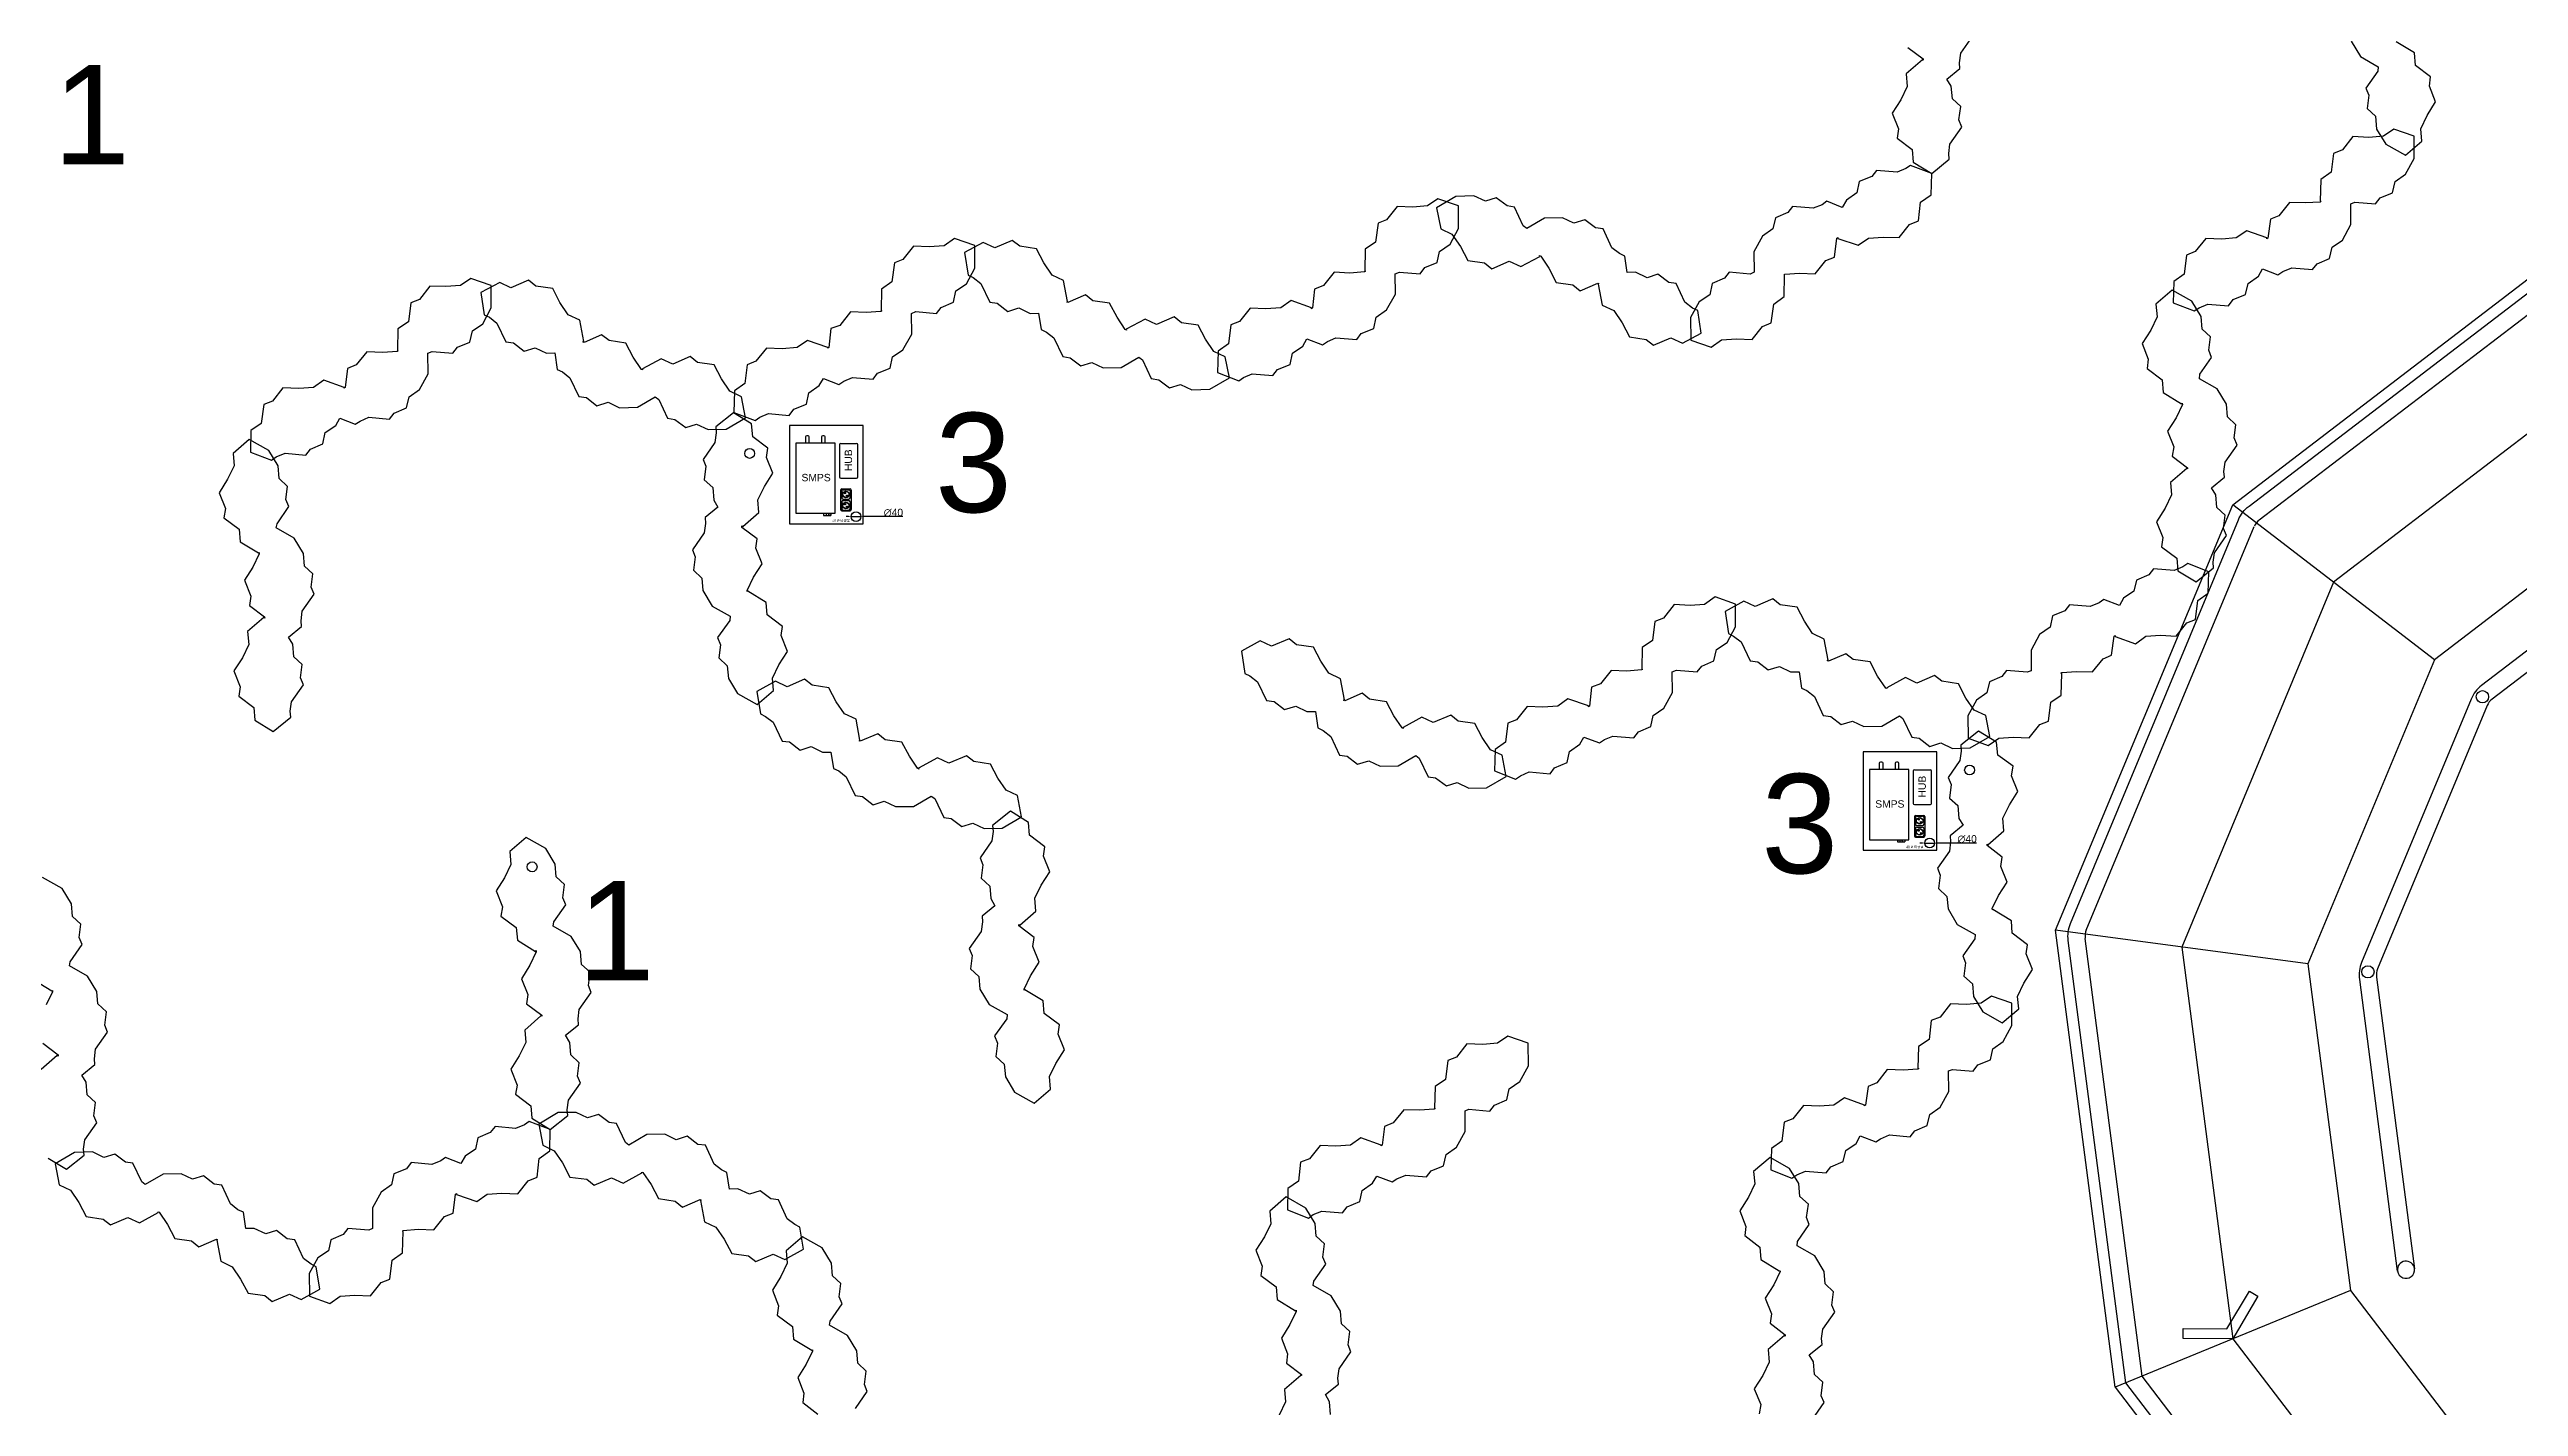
# Model space of a CAD drawing. Header units: millimetres. Extents: x -9372 to 300256, y -58520 to 166772.
# Drawn here: x 19403 to 29450, y 57876 to 63398 of the extents above; entities that cross this region are included whole.
import ezdxf

# ---------------------------------------------------------------- set-up
doc = ezdxf.new("R2010")
doc.units = ezdxf.units.MM
for name, color, linetype in [('2-몰탈', 9, 'Continuous'), ('Cont_03', 7, 'Continuous'), ('Cont_08', 7, 'Continuous'), ('Cont_09', 7, 'Continuous'), ('SMPS 박스', 7, 'Continuous'), ('원본-1층 평면도$0$$0$LEADER', 6, 'Continuous'), ('원본-1층 평면도$0$200-EquipID-2d', 7, 'Continuous'), ('치수선', 7, 'Continuous'), ('타공홀', 1, 'Continuous')]:
    doc.layers.add(name, color=color, linetype=linetype)
doc.styles.get("Standard").update_dxf_attribs({"font": 'ARIAL.TTF'})
doc.dimstyles.new('ARTware', dxfattribs={"dimtxt": 30, "dimasz": 10, "dimexe": 1.25, "dimexo": 10, "dimtad": 1, "dimtxsty": 'Standard', "dimcen": 2.5, "dimclrt": 1, "dimadec": 0, "dimazin": 0, "dimtfac": 1, "dimtmove": 0, "dimatfit": 3, "dimfxl": 1, "dimarcsym": 0})

# ---------------------------------------------------------------- blocks, each defined once
blk = doc.blocks.new('미르무대')
at = {"layer": '원본-1층 평면도$0$200-EquipID-2d', "ltscale": 0.5}
h = blk.add_hatch(color=8, dxfattribs=at)
h.dxf.hatch_style = 1
edge = h.paths.add_edge_path()
edge.add_arc((3613407, -200887), 33.3, 0, 360)
h = blk.add_hatch(color=8, dxfattribs=at)
h.dxf.hatch_style = 1
edge = h.paths.add_edge_path()
edge.add_arc((3613012, -206252), 33.3, 0, 360)
at = {"color": 7, "linetype": 'ByBlock', "ltscale": 100}
blk.add_line((3613193, -200517), (3613216, -200543), dxfattribs=at)
at = {"layer": '2-몰탈', "color": 1, "lineweight": 25, "ltscale": 0.5}
for p, q in [((3611873, -201702), (3613220, -200540)), ((3611269, -203410), (3611854, -201730)), ((3611603, -205209), (3611266, -203444)), ((3618137, -204274), (3617662, -205638)), ((3612777, -206569), (3611603, -205209)), ((3617643, -205666), (3616296, -206828)), ((3614484, -207173), (3612804, -206588)), ((3616266, -206842), (3614518, -207176))]:
    blk.add_line(p, q, dxfattribs=at)
at = {"layer": '2-몰탈', "color": 6, "lineweight": 25, "ltscale": 0.5}
blk.add_line((3611496, -205260), (3612721, -206680), dxfattribs=at)
for points in [[(3611496, -205260), (3611144, -203418), (3611762, -201647), (3613182, -200421), (3614761, -200120), (3614948, -201103)], [(3617339, -203874), (3618284, -204203), (3617755, -205721), (3616335, -206946), (3614492, -207298), (3612721, -206680)]]:
    blk.add_lwpolyline(points, dxfattribs=at)
at = {"layer": '2-몰탈', "color": 1, "lineweight": 25, "ltscale": 0.5}
for points in [[(3618203, -204297), (3617728, -205661, -0.131652), (3617689, -205719), (3616342, -206881, -0.131652), (3616279, -206911), (3614531, -207244, -0.131652), (3614461, -207239), (3612781, -206654, -0.131652), (3612724, -206614), (3611538, -205240), (3611198, -203457, -0.131652), (3611203, -203387), (3611788, -201707, -0.131652), (3611828, -201649), (3613175, -200487)], [(3613419, -205653), (3614549, -206047, 0.131652), (3614619, -206052), (3615759, -205835, 0.131652), (3615822, -205804), (3616700, -205046, 0.131652), (3616739, -204988), (3617121, -203893, 0.131652), (3617126, -203823), (3616909, -202683, 0.131652), (3616879, -202621), (3616121, -201742, 0.131652), (3616063, -201703), (3614967, -201321, 0.131652), (3614897, -201316), (3613758, -201533, 0.131652), (3613695, -201564), (3612816, -202321, 0.131652), (3612777, -202379), (3612395, -203475, 0.131652), (3612390, -203545), (3612614, -204720)], [(3613442, -205587), (3614572, -205981, 0.131652), (3614606, -205983), (3615745, -205766, 0.131652), (3615776, -205751), (3616654, -204993, 0.131652), (3616673, -204965), (3617055, -203870, 0.131652), (3617057, -203836), (3616840, -202697, 0.131652), (3616826, -202666), (3616068, -201788, 0.131652), (3616040, -201769), (3614944, -201387, 0.131652), (3614911, -201385), (3613771, -201602, 0.131652), (3613741, -201617), (3612862, -202374, 0.131652), (3612843, -202402), (3612461, -203498, 0.131652), (3612459, -203531), (3612683, -204707)]]:
    blk.add_lwpolyline(points, format="xyb", dxfattribs=at)
at = {"layer": '2-몰탈', "color": 6, "lineweight": 25, "ltscale": 0.5}
blk.add_lwpolyline([(3616213, -201543), (3614948, -201103), (3613632, -201353), (3612618, -202229), (3612177, -203494), (3612428, -204810), (3613303, -205824), (3614568, -206265), (3615884, -206014), (3616899, -205139), (3617339, -203874), (3617089, -202558)], close=True, dxfattribs=at)
at = {"layer": '2-몰탈', "color": 1, "lineweight": 25, "ltscale": 0.5}
for centre, radius, start, end in [((3613193, -200517), 35, 310.7895, 130.7895), ((3611916, -201751), 65, 130.7895, 160.7895), ((3611330, -203431), 65, 160.7895, 190.7895), ((3618170, -204285), 35, 340.7895, 160.7895), ((3612649, -204713), 35, 190.7895, 10.7895), ((3613431, -205620), 35, 70.7895, 250.7895), ((3617601, -205616), 65, 310.7895, 340.7895), ((3612826, -206526), 65, 220.7895, 250.7895), ((3616254, -206779), 65, 280.7895, 310.7895), ((3614506, -207112), 65, 250.7895, 280.7895)]:
    blk.add_arc(centre, radius, start, end, dxfattribs=at)
at = {"layer": '원본-1층 평면도$0$$0$LEADER', "color": 8}
for points in [[(3617933, -204200), (3617901, -204224), (3617793, -204081), (3617616, -204103), (3617611, -204063), (3617812, -204038)], [(3611760, -205045), (3611758, -205005), (3611936, -204996), (3612018, -204837), (3612054, -204855), (3611962, -205035)]]:
    blk.add_lwpolyline(points, close=True, dxfattribs=at)
for centre, start, end in [((3613193, -200517), 130.7895, 310.7896), ((3618170, -204285), 160.7895, 340.7895)]:
    blk.add_arc(centre, 35, start, end, dxfattribs=at)
at = {"layer": '원본-1층 평면도$0$200-EquipID-2d', "color": 8, "ltscale": 0.5}
for p, q in [((3613632, -201353), (3613182, -200421)), ((3614687, -201152), (3617252, -204125)), ((3615269, -201214), (3617276, -203540)), ((3614007, -201282), (3617024, -204779)), ((3612618, -202229), (3611762, -201647)), ((3613125, -201791), (3616391, -205577)), ((3612177, -203494), (3611144, -203418)), ((3612428, -204810), (3611496, -205260)), ((3616899, -205139), (3617755, -205721)), ((3613303, -205824), (3612721, -206680)), ((3615884, -206014), (3616335, -206946)), ((3614568, -206265), (3614492, -207298))]:
    blk.add_line(p, q, dxfattribs=at)
blk.add_lwpolyline([(3613440, -200881), (3613407, -200887), (3612190, -201938), (3611661, -203456), (3611962, -205035), (3613012, -206252), (3614530, -206781), (3616109, -206480), (3617327, -205430), (3617812, -204038)], dxfattribs=at)
for centre, radius in [((3613407, -200887), 33.3), ((3614925, -201349), 25), ((3613740, -201576), 25), ((3616075, -201748), 25), ((3612822, -202367), 25), ((3616866, -202665), 25), ((3612423, -203512), 25), ((3617094, -203848), 25), ((3616694, -205000), 25), ((3615777, -205792), 25), ((3614591, -206019), 25), ((3613012, -206252), 33.3)]:
    blk.add_circle(centre, radius, dxfattribs=at)
for centre, start, end in [((3612649, -204713), 10.7895, 190.7895), ((3613431, -205620), 250.7895, 70.7895)]:
    blk.add_arc(centre, 35, start, end, dxfattribs=at)
blk = doc.blocks.new('바닥')
at = {"layer": '치수선', "color": 7, "linetype": 'ByBlock', "rotation": 356.6149388130787}
blk.add_blockref('미르무대', (-3347776.6, 400274.2), dxfattribs=at)
blk = doc.blocks.new('*D6')
at = {"layer": 'Defpoints', "color": 0}
for p in [(-626, 14916), (-586, 14916)]:
    blk.add_point(p, dxfattribs=at)
at = {"layer": 'SMPS 박스', "color": 0, "lineweight": -2}
for p, q in [((-636, 14916), (-646, 14916)), ((-626, 14916), (-586, 14916)), ((-416, 14916), (-576, 14916))]:
    blk.add_line(p, q, dxfattribs=at)
at = {"layer": 'SMPS 박스', "color": 0}
for points in [[(-636, 14918), (-636, 14914), (-626, 14916)], [(-576, 14918), (-576, 14914), (-586, 14916)]]:
    blk.add_solid(points, dxfattribs=at)
at = {"layer": 'SMPS 박스', "color": 1, "insert": (-454, 14932), "char_height": 30, "attachment_point": 5, "rotation": 359.9745}
blk.add_mtext('∅40', dxfattribs=at)
blk = doc.blocks.new('SMPS 박스')
at = {"layer": 'SMPS 박스'}
for p, q in [((-673.286, 15209.107), (-673.286, 15077.259)), ((-668.286, 15214.107), (-603.459, 15214.107)), ((-598.459, 15077.259), (-598.459, 15209.107)), ((-668.286, 15072.259), (-603.459, 15072.259)), ((-668.588, 15023.482), (-668.588, 14944.543)), ((-663.588, 15028.482), (-630.403, 15028.482)), ((-663.588, 15020.482), (-663.588, 14992.013)), ((-663.588, 14976.013), (-663.588, 14947.543)), ((-658.588, 15025.482), (-635.403, 15025.482)), ((-658.588, 14987.013), (-635.403, 14987.013)), ((-658.588, 14981.013), (-635.403, 14981.013)), ((-630.403, 15020.482), (-630.403, 14992.013)), ((-630.403, 14976.013), (-630.403, 14947.543)), ((-625.403, 15023.482), (-625.403, 14944.543)), ((-737.842, 14929.539), (-737.842, 14920.447)), ((-737.842, 14929.539), (-707.842, 14929.539)), ((-737.842, 14920.447), (-707.842, 14920.447)), ((-727.842, 14929.539), (-727.842, 14920.447)), ((-717.842, 14929.539), (-717.842, 14920.447)), ((-707.842, 14929.539), (-707.842, 14920.447)), ((-663.588, 14939.543), (-630.403, 14939.543)), ((-658.588, 14942.543), (-635.403, 14942.543))]:
    blk.add_line(p, q, dxfattribs=at)
for points in [[(-877.107, 15287.055), (-877.107, 14887.055), (-577.107, 14887.055), (-577.107, 15287.055)], [(-851.49, 15214.539), (-851.49, 14929.539), (-691.49, 14929.539), (-691.49, 15214.539)]]:
    blk.add_lwpolyline(points, close=True, dxfattribs=at)
for points in [[(-804.954, 15246.593), (-802.478, 15246.593, -0.414213562), (-797.478, 15241.593), (-797.478, 15214.539), (-809.954, 15214.539), (-809.954, 15241.593, -0.414213562)], [(-737.724, 15246.593, -0.414213562), (-732.724, 15241.593), (-732.724, 15214.539), (-745.2, 15214.539), (-745.2, 15241.593, -0.414213562), (-740.2, 15246.593)]]:
    blk.add_lwpolyline(points, format="xyb", close=True, dxfattribs=at)
for centre, radius in [((-646.995, 15006.247), 13.266), ((-646.995, 14961.162), 13.266), ((-646.995, 15006.247), 12.266), ((-646.995, 14961.162), 12.266), ((-650.719, 15011.255), 2.279), ((-642.593, 15001.46), 2.279), ((-650.719, 14966.17), 2.279), ((-642.593, 14956.375), 2.279)]:
    blk.add_circle(centre, radius, dxfattribs=at)
at = {"layer": 'SMPS 박스', "color": 5}
blk.add_circle((-606.083, 14915.866), 20, dxfattribs=at)
at = {"layer": 'SMPS 박스'}
for centre, start, end in [((-668.286, 15209.107), 90, 180), ((-603.459, 15209.107), 0, 90), ((-668.286, 15077.259), 180, 270), ((-603.459, 15077.259), 270, 0), ((-663.588, 15023.482), 90, 180), ((-658.588, 15020.482), 90, 180), ((-658.588, 14992.013), 180, 270), ((-658.588, 14976.013), 90, 180), ((-635.403, 15020.482), 0, 90), ((-635.403, 14992.013), 270, 0), ((-635.403, 14976.013), 0, 90), ((-630.403, 15023.482), 0, 90), ((-663.588, 14944.543), 180, 270), ((-658.588, 14947.543), 180, 270), ((-635.403, 14947.543), 270, 0), ((-630.403, 14944.543), 270, 0)]:
    blk.add_arc(centre, 5, start, end, dxfattribs=at)
at = {"layer": 'SMPS 박스', "insert": (-652.063, 15101.222), "char_height": 30, "width": 7.09247, "attachment_point": 1, "rotation": 90}
blk.add_mtext('HUB', dxfattribs=at)
at = {"layer": 'SMPS 박스', "attachment_point": 1}
for s, insert, char_height, width in [('SMPS', (-827.79, 15089.919), 30, 7.09247), ('L', (-733.529, 14926.015), 2.5, 7.09247), ('N', (-723.529, 14926.015), 2.5, 7.09247), ('FG', (-714.981, 14926.015), 2.5, 7.09247), ('{\\C5;40 \\fISOCPEUR|b0|i0|c0|p34;%%C\\fArial|b0|i0|c0|p34; \\fGulim|b0|i0|c129|p50;타공홀}', (-702.386, 14904.943), 10, 131.77072)]:
    blk.add_mtext(s, dxfattribs=dict(at, insert=insert, char_height=char_height, width=width))
at = {"layer": 'SMPS 박스'}
dim = blk.add_diameter_dim_2p(p1=(-626.083, 14915.875), p2=(-586.083, 14915.857), dimstyle='ARTware', dxfattribs=at)
dim.commit()
dim.dimension.update_dxf_attribs({"geometry": '*D6', "text_midpoint": (-454.277, 14915.798), "dimtype": 131})

msp = doc.modelspace()

# ---------------------------------------------------------------- linework, layer by layer
at = {"layer": 'Cont_03', "color": 24}
for points in [[(21306, 59184), (21300, 59147), (21362, 59100), (21366, 59049), (21441, 59003), (21512, 59061), (21510, 59084), (21515, 59123), (21564, 59192), (21552, 59221), (21559, 59275), (21525, 59307), (21520, 59358), (21503, 59387), (21556, 59429), (21554, 59453), (21559, 59491), (21607, 59561), (21596, 59589), (21603, 59644), (21568, 59675), (21564, 59727), (21526, 59789), (21453, 59830), (21456, 59848), (21504, 59917), (21492, 59946), (21499, 60000), (21465, 60032), (21461, 60083), (21423, 60146), (21343, 60191), (21277, 60134), (21281, 60082), (21255, 60028), (21221, 59974), (21246, 59910), (21240, 59872), (21302, 59825), (21307, 59774), (21381, 59728), (21384, 59731), (21384, 59726), (21358, 59672), (21324, 59617), (21349, 59553), (21344, 59515), (21406, 59469), (21406, 59464), (21403, 59466), (21337, 59408), (21341, 59357), (21315, 59303), (21280, 59249)], [(21351, 58795), (21387, 58809), (21396, 58886), (21439, 58916), (21441, 59003), (21355, 59036), (21336, 59023), (21300, 59008), (21216, 59015), (21197, 58991), (21146, 58970), (21136, 58924), (21094, 58895), (21077, 58865), (21014, 58890), (20995, 58876), (20959, 58861), (20875, 58869), (20856, 58844), (20805, 58823), (20795, 58778), (20753, 58748), (20717, 58684), (20718, 58601), (20702, 58594), (20617, 58601), (20598, 58576), (20548, 58555), (20538, 58510), (20495, 58481), (20460, 58417), (20461, 58325), (20544, 58296), (20586, 58325), (20646, 58330), (20710, 58327), (20753, 58381), (20788, 58395), (20798, 58472), (20840, 58502), (20842, 58589), (20839, 58590), (20843, 58593), (20903, 58598), (20967, 58595), (21010, 58649), (21046, 58663), (21055, 58740), (21059, 58743), (21059, 58739), (21142, 58710), (21184, 58740), (21244, 58744), (21309, 58741)], [(20279, 58328), (20309, 58304), (20380, 58334), (20427, 58312), (20503, 58354), (20489, 58445), (20468, 58455), (20437, 58479), (20401, 58555), (20371, 58559), (20327, 58592), (20283, 58579), (20236, 58601), (20202, 58600), (20192, 58667), (20170, 58677), (20140, 58701), (20104, 58777), (20073, 58781), (20030, 58815), (19985, 58801), (19939, 58823), (19866, 58821), (19793, 58779), (19779, 58790), (19743, 58866), (19713, 58870), (19669, 58903), (19625, 58890), (19578, 58912), (19505, 58910), (19426, 58864), (19443, 58778), (19489, 58756), (19523, 58706), (19553, 58649), (19621, 58639), (19651, 58615), (19722, 58645), (19769, 58623), (19846, 58665), (19845, 58669), (19850, 58667), (19883, 58617), (19913, 58560), (19981, 58550), (20011, 58526), (20083, 58557), (20087, 58554), (20084, 58553), (20100, 58467), (20147, 58445), (20181, 58395), (20211, 58338)]]:
    msp.add_lwpolyline(points, close=True, dxfattribs=at)
for points in [[(19398, 58887), (19473, 58842), (19544, 58899), (19542, 58923), (19547, 58961), (19596, 59031), (19584, 59059), (19591, 59113), (19557, 59145), (19552, 59196), (19535, 59225), (19588, 59268), (19586, 59291), (19591, 59330), (19639, 59399), (19628, 59428), (19635, 59482), (19600, 59514), (19596, 59565), (19558, 59627), (19485, 59669), (19488, 59686), (19536, 59756), (19524, 59784), (19531, 59839), (19497, 59870), (19493, 59922), (19455, 59984), (19375, 60029)], [(19339, 59612), (19413, 59567), (19416, 59569), (19416, 59564), (19390, 59510)], [(19376, 59354), (19438, 59307), (19438, 59302), (19435, 59304), (19369, 59247)]]:
    msp.add_lwpolyline(points, dxfattribs=at)
at = {"layer": 'Cont_03', "color": 23}
for points in [[(24530, 58884), (24494, 58870), (24485, 58793), (24442, 58764), (24440, 58676), (24526, 58643), (24545, 58657), (24581, 58671), (24665, 58664), (24684, 58689), (24735, 58710), (24745, 58755), (24787, 58785), (24804, 58814), (24867, 58790), (24886, 58803), (24922, 58818), (25006, 58811), (25025, 58835), (25076, 58856), (25086, 58902), (25128, 58931), (25164, 58995), (25163, 59079), (25179, 59086), (25264, 59078), (25283, 59103), (25333, 59124), (25343, 59169), (25386, 59199), (25421, 59263), (25420, 59354), (25337, 59383), (25295, 59354), (25235, 59349), (25171, 59352), (25128, 59298), (25093, 59284), (25083, 59207), (25041, 59178), (25039, 59090), (25042, 59089), (25038, 59086), (24978, 59082), (24914, 59084), (24871, 59030), (24835, 59016), (24826, 58939), (24822, 58937), (24822, 58940), (24739, 58969), (24697, 58940), (24637, 58935), (24573, 58938)], [(22247, 58489), (22277, 58466), (22348, 58496), (22395, 58474), (22471, 58516), (22457, 58606), (22436, 58617), (22405, 58640), (22369, 58717), (22339, 58721), (22295, 58754), (22251, 58740), (22204, 58762), (22170, 58761), (22160, 58829), (22138, 58839), (22108, 58862), (22072, 58939), (22041, 58943), (21998, 58976), (21953, 58962), (21907, 58984), (21834, 58983), (21761, 58940), (21747, 58951), (21711, 59028), (21681, 59032), (21637, 59065), (21593, 59051), (21546, 59073), (21473, 59072), (21394, 59025), (21411, 58939), (21457, 58917), (21491, 58868), (21521, 58810), (21589, 58801), (21619, 58777), (21690, 58807), (21737, 58785), (21814, 58827), (21813, 58830), (21818, 58828), (21851, 58779), (21881, 58722), (21949, 58712), (21979, 58688), (22051, 58718), (22055, 58716), (22052, 58714), (22068, 58628), (22115, 58606), (22149, 58557), (22179, 58499)]]:
    msp.add_lwpolyline(points, close=True, dxfattribs=at)
for points in [[(24616, 57844), (24612, 57896), (24595, 57925), (24648, 57967), (24646, 57991), (24651, 58029), (24699, 58099), (24687, 58127), (24694, 58181), (24660, 58213), (24656, 58264), (24618, 58327), (24545, 58368), (24548, 58386), (24596, 58455), (24584, 58484), (24591, 58538), (24557, 58570), (24553, 58621), (24515, 58683), (24435, 58729), (24369, 58671), (24373, 58620), (24347, 58566), (24312, 58512), (24338, 58448), (24332, 58410), (24394, 58363), (24398, 58312), (24473, 58266), (24476, 58268), (24476, 58263), (24450, 58210), (24416, 58155), (24441, 58091), (24436, 58053), (24497, 58007), (24498, 58002), (24495, 58003), (24428, 57946), (24433, 57895), (24407, 57841)], [(22683, 57868), (22731, 57937), (22719, 57966), (22726, 58020), (22692, 58052), (22688, 58103), (22650, 58165), (22577, 58207), (22580, 58224), (22628, 58294), (22616, 58322), (22623, 58377), (22589, 58408), (22585, 58460), (22547, 58522), (22467, 58567), (22401, 58510), (22405, 58459), (22379, 58405), (22345, 58350), (22370, 58286), (22364, 58248), (22426, 58202), (22430, 58150), (22505, 58105), (22508, 58107), (22508, 58102), (22482, 58048), (22448, 57994), (22473, 57930), (22468, 57892), (22529, 57845)]]:
    msp.add_lwpolyline(points, dxfattribs=at)
at = {"layer": 'Cont_08', "color": 62}
msp.add_lwpolyline([(26965, 63406), (27027, 63359), (27027, 63354), (27024, 63356), (26958, 63299), (26962, 63247), (26936, 63193), (26901, 63139), (26927, 63075), (26921, 63037), (26983, 62990), (26987, 62939), (27062, 62893), (27133, 62951), (27131, 62975), (27136, 63013), (27185, 63082), (27173, 63111), (27180, 63165), (27146, 63197), (27141, 63248), (27124, 63277), (27177, 63320), (27175, 63343), (27180, 63382), (27228, 63451)], dxfattribs=at)
at = {"layer": 'Cont_08', "color": 61}
msp.add_lwpolyline([(28769, 63431), (28807, 63369), (28879, 63327), (28877, 63310), (28829, 63240), (28841, 63212), (28834, 63157), (28868, 63126), (28872, 63074), (28910, 63012), (28990, 62967), (29056, 63024), (29052, 63075), (29078, 63129), (29112, 63184), (29087, 63248), (29092, 63286), (29031, 63332), (29026, 63384), (28952, 63429)], dxfattribs=at)
at = {"layer": 'Cont_08', "color": 62}
msp.add_lwpolyline([(26972, 62686), (27008, 62700), (27017, 62777), (27060, 62806), (27062, 62893), (26976, 62926), (26957, 62913), (26921, 62898), (26837, 62905), (26818, 62881), (26767, 62860), (26757, 62814), (26715, 62785), (26698, 62755), (26635, 62780), (26616, 62766), (26580, 62752), (26496, 62759), (26477, 62734), (26426, 62713), (26416, 62668), (26374, 62638), (26338, 62574), (26339, 62491), (26323, 62484), (26238, 62491), (26219, 62467), (26169, 62446), (26159, 62400), (26116, 62371), (26081, 62307), (26082, 62215), (26165, 62186), (26207, 62216), (26267, 62220), (26331, 62217), (26374, 62271), (26409, 62285), (26419, 62362), (26461, 62392), (26463, 62479), (26460, 62480), (26464, 62483), (26524, 62488), (26588, 62485), (26631, 62539), (26667, 62553), (26676, 62630), (26680, 62633), (26680, 62629), (26763, 62601), (26805, 62630), (26865, 62634), (26929, 62632)], close=True, dxfattribs=at)
at = {"layer": 'Cont_08', "color": 63}
for points in [[(25900, 62218), (25930, 62194), (26001, 62225), (26048, 62203), (26124, 62244), (26110, 62335), (26089, 62345), (26058, 62369), (26022, 62445), (25992, 62450), (25948, 62483), (25904, 62469), (25857, 62491), (25823, 62490), (25813, 62557), (25791, 62567), (25761, 62591), (25725, 62668), (25694, 62672), (25651, 62705), (25606, 62691), (25560, 62713), (25487, 62711), (25414, 62669), (25400, 62680), (25364, 62756), (25334, 62761), (25290, 62794), (25246, 62780), (25199, 62802), (25126, 62800), (25047, 62754), (25064, 62668), (25110, 62646), (25144, 62596), (25174, 62539), (25242, 62529), (25272, 62505), (25343, 62536), (25390, 62514), (25467, 62555), (25466, 62559), (25471, 62557), (25504, 62508), (25534, 62450), (25602, 62440), (25632, 62416), (25704, 62447), (25708, 62445), (25705, 62443), (25721, 62357), (25768, 62335), (25802, 62285), (25832, 62228)], [(24246, 62291), (24210, 62277), (24201, 62200), (24159, 62170), (24156, 62083), (24242, 62050), (24261, 62063), (24297, 62078), (24381, 62071), (24400, 62095), (24451, 62116), (24461, 62162), (24503, 62191), (24520, 62221), (24583, 62196), (24603, 62210), (24638, 62225), (24723, 62217), (24741, 62242), (24792, 62263), (24802, 62308), (24844, 62338), (24880, 62402), (24879, 62485), (24896, 62492), (24980, 62485), (24999, 62510), (25049, 62531), (25059, 62576), (25102, 62606), (25137, 62669), (25136, 62761), (25053, 62790), (25011, 62761), (24951, 62756), (24887, 62759), (24844, 62705), (24809, 62691), (24799, 62614), (24757, 62585), (24755, 62497), (24758, 62496), (24754, 62493), (24694, 62488), (24630, 62491), (24587, 62437), (24551, 62423), (24542, 62346), (24538, 62343), (24538, 62347), (24455, 62376), (24413, 62346), (24353, 62342), (24289, 62345)], [(22278, 62129), (22242, 62115), (22233, 62038), (22191, 62009), (22188, 61921), (22274, 61888), (22293, 61902), (22329, 61916), (22413, 61909), (22432, 61934), (22483, 61955), (22493, 62000), (22535, 62030), (22552, 62059), (22615, 62035), (22635, 62048), (22670, 62063), (22755, 62056), (22773, 62080), (22824, 62101), (22834, 62147), (22876, 62176), (22912, 62240), (22911, 62324), (22928, 62331), (23012, 62323), (23031, 62348), (23081, 62369), (23091, 62415), (23134, 62444), (23169, 62508), (23168, 62600), (23086, 62628), (23043, 62599), (22983, 62595), (22919, 62597), (22876, 62543), (22841, 62529), (22831, 62452), (22789, 62423), (22787, 62335), (22790, 62334), (22786, 62331), (22726, 62327), (22662, 62330), (22619, 62275), (22583, 62262), (22574, 62185), (22570, 62182), (22570, 62185), (22487, 62214), (22445, 62185), (22385, 62180), (22321, 62183)], [(23351, 62597), (23321, 62621), (23250, 62590), (23203, 62612), (23126, 62571), (23141, 62480), (23162, 62470), (23193, 62446), (23229, 62370), (23259, 62366), (23303, 62332), (23347, 62346), (23394, 62324), (23428, 62325), (23438, 62258), (23460, 62248), (23490, 62224), (23526, 62148), (23557, 62143), (23600, 62110), (23645, 62124), (23691, 62102), (23764, 62104), (23836, 62146), (23851, 62135), (23886, 62059), (23917, 62054), (23961, 62021), (24005, 62035), (24052, 62013), (24125, 62015), (24204, 62061), (24187, 62147), (24141, 62169), (24107, 62219), (24077, 62276), (24009, 62286), (23979, 62310), (23908, 62279), (23861, 62301), (23784, 62260), (23785, 62256), (23780, 62258), (23747, 62308), (23717, 62365), (23649, 62375), (23619, 62399), (23547, 62368), (23543, 62370), (23546, 62372), (23529, 62458), (23483, 62480), (23449, 62530), (23419, 62587)]]:
    msp.add_lwpolyline(points, close=True, dxfattribs=at)
at = {"layer": 'Cont_08', "color": 64}
for points in [[(20310, 61967), (20275, 61953), (20265, 61876), (20223, 61847), (20221, 61759), (20306, 61726), (20326, 61740), (20362, 61755), (20446, 61747), (20465, 61772), (20515, 61793), (20525, 61839), (20568, 61868), (20584, 61897), (20647, 61873), (20667, 61886), (20703, 61901), (20787, 61894), (20806, 61918), (20856, 61939), (20867, 61985), (20909, 62014), (20944, 62078), (20943, 62162), (20960, 62169), (21044, 62162), (21063, 62186), (21114, 62207), (21124, 62253), (21166, 62282), (21201, 62346), (21201, 62438), (21118, 62466), (21076, 62437), (21016, 62433), (20951, 62435), (20909, 62381), (20873, 62367), (20864, 62290), (20821, 62261), (20819, 62174), (20822, 62172), (20818, 62169), (20759, 62165), (20694, 62168), (20651, 62114), (20616, 62100), (20606, 62023), (20602, 62020), (20602, 62023), (20520, 62052), (20477, 62023), (20418, 62018), (20353, 62021)], [(21382, 62435), (21352, 62459), (21281, 62428), (21235, 62450), (21158, 62409), (21172, 62318), (21193, 62308), (21224, 62284), (21260, 62208), (21291, 62204), (21334, 62170), (21379, 62184), (21425, 62162), (21459, 62163), (21469, 62096), (21491, 62086), (21521, 62062), (21557, 61986), (21588, 61981), (21631, 61948), (21676, 61962), (21723, 61940), (21796, 61942), (21868, 61984), (21882, 61973), (21918, 61897), (21948, 61892), (21992, 61859), (22036, 61873), (22083, 61851), (22156, 61853), (22235, 61899), (22219, 61985), (22172, 62007), (22138, 62057), (22108, 62114), (22040, 62124), (22010, 62148), (21939, 62117), (21892, 62139), (21816, 62098), (21816, 62094), (21812, 62096), (21778, 62146), (21748, 62203), (21680, 62213), (21650, 62237), (21579, 62206), (21574, 62208), (21577, 62210), (21561, 62296), (21514, 62318), (21480, 62368), (21451, 62425)], [(20179, 60805), (20173, 60767), (20235, 60720), (20239, 60669), (20314, 60623), (20385, 60681), (20383, 60705), (20388, 60743), (20437, 60812), (20425, 60841), (20432, 60895), (20397, 60927), (20393, 60978), (20376, 61007), (20429, 61050), (20427, 61073), (20432, 61112), (20480, 61181), (20468, 61210), (20475, 61264), (20441, 61296), (20437, 61347), (20399, 61409), (20326, 61451), (20329, 61468), (20377, 61538), (20365, 61566), (20372, 61620), (20338, 61652), (20334, 61703), (20296, 61766), (20216, 61811), (20150, 61754), (20154, 61703), (20128, 61649), (20093, 61594), (20119, 61530), (20113, 61492), (20175, 61446), (20179, 61394), (20254, 61349), (20257, 61351), (20257, 61346), (20231, 61292), (20197, 61238), (20222, 61173), (20217, 61136), (20278, 61089), (20279, 61084), (20276, 61086), (20209, 61029), (20214, 60977), (20188, 60923), (20153, 60869)]]:
    msp.add_lwpolyline(points, close=True, dxfattribs=at)
at = {"layer": 'Cont_08', "color": 198}
for points in [[(22321, 61738), (22326, 61775), (22265, 61822), (22260, 61874), (22186, 61919), (22114, 61862), (22116, 61838), (22111, 61799), (22063, 61730), (22074, 61702), (22067, 61647), (22102, 61616), (22106, 61564), (22123, 61536), (22071, 61493), (22073, 61469), (22067, 61431), (22019, 61362), (22031, 61333), (22024, 61279), (22058, 61247), (22062, 61196), (22100, 61133), (22173, 61092), (22171, 61074), (22122, 61005), (22134, 60976), (22127, 60922), (22161, 60890), (22166, 60839), (22203, 60777), (22283, 60732), (22349, 60789), (22345, 60840), (22371, 60894), (22406, 60948), (22380, 61013), (22386, 61050), (22324, 61097), (22320, 61148), (22245, 61194), (22242, 61192), (22242, 61197), (22268, 61250), (22303, 61305), (22277, 61369), (22283, 61407), (22221, 61453), (22220, 61459), (22224, 61457), (22290, 61514), (22286, 61565), (22312, 61619), (22346, 61674)], [(22506, 60811), (22476, 60835), (22405, 60805), (22358, 60827), (22282, 60785), (22296, 60694), (22317, 60684), (22348, 60661), (22384, 60584), (22414, 60580), (22458, 60547), (22502, 60561), (22549, 60539), (22583, 60539), (22593, 60472), (22615, 60462), (22645, 60438), (22681, 60362), (22712, 60358), (22755, 60325), (22800, 60339), (22846, 60317), (22919, 60318), (22991, 60360), (23006, 60350), (23042, 60273), (23072, 60269), (23116, 60236), (23160, 60250), (23207, 60228), (23280, 60229), (23359, 60276), (23342, 60362), (23296, 60384), (23262, 60433), (23232, 60490), (23164, 60500), (23134, 60524), (23063, 60494), (23016, 60516), (22939, 60474), (22940, 60470), (22935, 60473), (22902, 60522), (22872, 60579), (22804, 60589), (22774, 60613), (22702, 60583), (22698, 60585), (22701, 60587), (22685, 60673), (22638, 60695), (22604, 60744), (22574, 60801)], [(23448, 60116), (23453, 60154), (23391, 60201), (23387, 60252), (23313, 60298), (23241, 60240), (23243, 60216), (23238, 60178), (23190, 60109), (23201, 60080), (23194, 60026), (23229, 59994), (23233, 59943), (23250, 59914), (23198, 59871), (23199, 59848), (23194, 59809), (23146, 59740), (23158, 59711), (23151, 59657), (23185, 59626), (23189, 59574), (23227, 59512), (23300, 59471), (23298, 59453), (23249, 59384), (23261, 59355), (23254, 59301), (23288, 59269), (23293, 59218), (23330, 59155), (23410, 59110), (23476, 59167), (23472, 59219), (23498, 59272), (23533, 59327), (23507, 59391), (23513, 59429), (23451, 59476), (23447, 59527), (23372, 59572), (23369, 59570), (23369, 59575), (23395, 59629), (23430, 59684), (23404, 59748), (23410, 59785), (23348, 59832), (23347, 59837), (23351, 59835), (23417, 59892), (23413, 59944), (23438, 59998), (23473, 60052)]]:
    msp.add_lwpolyline(points, close=True, dxfattribs=at)
at = {"layer": 'Cont_09', "color": 65}
for points in [[(28134, 62575), (28099, 62561), (28089, 62484), (28047, 62454), (28045, 62367), (28130, 62334), (28150, 62347), (28186, 62362), (28270, 62355), (28289, 62380), (28339, 62401), (28349, 62446), (28392, 62475), (28408, 62505), (28471, 62481), (28491, 62494), (28527, 62509), (28611, 62502), (28630, 62526), (28680, 62547), (28691, 62593), (28733, 62622), (28768, 62686), (28767, 62770), (28784, 62776), (28868, 62769), (28887, 62794), (28937, 62815), (28948, 62860), (28990, 62890), (29025, 62954), (29025, 63045), (28942, 63074), (28900, 63045), (28840, 63040), (28775, 63043), (28733, 62989), (28697, 62975), (28688, 62898), (28645, 62869), (28643, 62781), (28646, 62780), (28642, 62777), (28583, 62773), (28518, 62775), (28475, 62721), (28440, 62707), (28430, 62630), (28426, 62627), (28426, 62631), (28344, 62660), (28301, 62631), (28242, 62626), (28177, 62629)], [(28003, 61412), (27997, 61374), (28059, 61328), (28063, 61276), (28138, 61231), (28209, 61288), (28207, 61312), (28213, 61350), (28261, 61420), (28249, 61448), (28256, 61503), (28222, 61534), (28218, 61586), (28200, 61614), (28253, 61657), (28251, 61681), (28256, 61719), (28305, 61788), (28293, 61817), (28300, 61871), (28265, 61903), (28261, 61954), (28224, 62017), (28151, 62058), (28153, 62076), (28201, 62145), (28190, 62174), (28197, 62228), (28162, 62259), (28158, 62311), (28120, 62373), (28041, 62418), (27974, 62361), (27979, 62310), (27953, 62256), (27918, 62201), (27943, 62137), (27938, 62100), (28000, 62053), (28004, 62002), (28078, 61956), (28081, 61958), (28082, 61953), (28056, 61899), (28021, 61845), (28047, 61781), (28041, 61743), (28103, 61696), (28103, 61691), (28100, 61693), (28034, 61636), (28038, 61585), (28012, 61531), (27977, 61476)], [(28100, 61065), (28135, 61079), (28145, 61156), (28187, 61186), (28189, 61273), (28104, 61306), (28084, 61293), (28048, 61278), (27964, 61285), (27945, 61260), (27895, 61239), (27885, 61194), (27842, 61165), (27826, 61135), (27763, 61160), (27743, 61146), (27707, 61131), (27623, 61138), (27604, 61114), (27554, 61093), (27544, 61047), (27501, 61018), (27466, 60954), (27467, 60870), (27450, 60864), (27366, 60871), (27347, 60846), (27297, 60825), (27286, 60780), (27244, 60750), (27209, 60686), (27210, 60595), (27292, 60566), (27335, 60595), (27394, 60600), (27459, 60597), (27502, 60651), (27537, 60665), (27547, 60742), (27589, 60771), (27591, 60859), (27588, 60860), (27592, 60863), (27651, 60867), (27716, 60865), (27759, 60919), (27794, 60933), (27804, 61010), (27808, 61013), (27808, 61009), (27891, 60980), (27933, 61010), (27993, 61014), (28057, 61011)]]:
    msp.add_lwpolyline(points, close=True, dxfattribs=at)
at = {"layer": 'Cont_09', "color": 66}
for points in [[(25373, 60670), (25337, 60656), (25328, 60579), (25286, 60550), (25283, 60463), (25369, 60429), (25389, 60443), (25424, 60458), (25509, 60451), (25527, 60475), (25578, 60496), (25588, 60542), (25630, 60571), (25647, 60600), (25710, 60576), (25730, 60590), (25765, 60604), (25850, 60597), (25869, 60622), (25919, 60643), (25929, 60688), (25972, 60717), (26007, 60781), (26006, 60865), (26023, 60872), (26107, 60865), (26126, 60889), (26176, 60910), (26186, 60956), (26229, 60985), (26264, 61049), (26263, 61141), (26181, 61170), (26138, 61140), (26079, 61136), (26014, 61139), (25971, 61084), (25936, 61070), (25926, 60993), (25884, 60964), (25882, 60877), (25885, 60875), (25881, 60873), (25821, 60868), (25757, 60871), (25714, 60817), (25678, 60803), (25669, 60726), (25665, 60723), (25665, 60727), (25582, 60755), (25540, 60726), (25480, 60722), (25416, 60724)], [(26445, 61138), (26416, 61162), (26344, 61131), (26298, 61153), (26221, 61111), (26235, 61021), (26256, 61011), (26287, 60987), (26323, 60910), (26354, 60906), (26397, 60873), (26442, 60887), (26488, 60865), (26522, 60866), (26532, 60799), (26554, 60789), (26585, 60765), (26620, 60688), (26651, 60684), (26694, 60651), (26739, 60665), (26786, 60643), (26859, 60644), (26931, 60687), (26945, 60676), (26981, 60599), (27011, 60595), (27055, 60562), (27099, 60576), (27146, 60554), (27219, 60556), (27298, 60602), (27282, 60688), (27235, 60710), (27201, 60759), (27171, 60817), (27103, 60827), (27073, 60851), (27002, 60820), (26955, 60842), (26879, 60800), (26879, 60797), (26875, 60799), (26841, 60848), (26811, 60906), (26743, 60916), (26713, 60939), (26642, 60909), (26637, 60911), (26640, 60913), (26624, 60999), (26577, 61021), (26544, 61071), (26514, 61128)], [(24477, 60976), (24448, 61000), (24376, 60970), (24330, 60992), (24253, 60950), (24267, 60859), (24288, 60849), (24319, 60825), (24355, 60749), (24386, 60745), (24429, 60712), (24474, 60726), (24520, 60704), (24554, 60704), (24564, 60637), (24586, 60627), (24617, 60603), (24652, 60527), (24683, 60523), (24726, 60490), (24771, 60503), (24818, 60481), (24891, 60483), (24963, 60525), (24977, 60514), (25013, 60438), (25043, 60434), (25087, 60401), (25131, 60415), (25178, 60392), (25251, 60394), (25330, 60440), (25314, 60526), (25267, 60548), (25233, 60598), (25203, 60655), (25135, 60665), (25105, 60689), (25034, 60659), (24987, 60681), (24911, 60639), (24911, 60635), (24907, 60637), (24873, 60687), (24843, 60744), (24775, 60754), (24745, 60778), (24674, 60748), (24669, 60750), (24672, 60752), (24656, 60837), (24609, 60860), (24576, 60909), (24546, 60966)], [(27387, 60443), (27393, 60481), (27331, 60527), (27326, 60579), (27252, 60624), (27180, 60567), (27182, 60543), (27177, 60505), (27129, 60435), (27141, 60407), (27134, 60352), (27168, 60321), (27172, 60269), (27190, 60241), (27137, 60198), (27139, 60174), (27134, 60136), (27085, 60067), (27097, 60038), (27090, 59984), (27124, 59952), (27129, 59901), (27166, 59838), (27239, 59797), (27237, 59779), (27188, 59710), (27200, 59681), (27193, 59627), (27228, 59596), (27232, 59544), (27270, 59482), (27349, 59437), (27416, 59494), (27411, 59545), (27437, 59599), (27472, 59654), (27446, 59718), (27452, 59755), (27390, 59802), (27386, 59853), (27311, 59899), (27309, 59897), (27308, 59902), (27334, 59956), (27369, 60010), (27343, 60074), (27349, 60112), (27287, 60159), (27287, 60164), (27290, 60162), (27356, 60219), (27352, 60270), (27378, 60324), (27412, 60379)], [(26497, 59047), (26462, 59033), (26452, 58956), (26410, 58926), (26408, 58839), (26493, 58806), (26513, 58819), (26549, 58834), (26633, 58827), (26652, 58852), (26702, 58873), (26712, 58918), (26755, 58947), (26771, 58977), (26834, 58953), (26854, 58966), (26890, 58981), (26974, 58974), (26993, 58998), (27043, 59019), (27054, 59065), (27096, 59094), (27131, 59158), (27130, 59242), (27147, 59248), (27231, 59241), (27250, 59266), (27301, 59287), (27311, 59332), (27353, 59362), (27388, 59426), (27388, 59517), (27305, 59546), (27263, 59517), (27203, 59512), (27138, 59515), (27096, 59461), (27060, 59447), (27051, 59370), (27008, 59341), (27006, 59253), (27009, 59252), (27005, 59249), (26946, 59245), (26881, 59247), (26838, 59193), (26803, 59179), (26793, 59102), (26789, 59099), (26789, 59103), (26707, 59132), (26664, 59103), (26605, 59098), (26540, 59101)]]:
    msp.add_lwpolyline(points, close=True, dxfattribs=at)
msp.add_lwpolyline([(26576, 57822), (26624, 57892), (26612, 57920), (26619, 57975), (26585, 58006), (26581, 58058), (26563, 58086), (26616, 58129), (26614, 58153), (26619, 58191), (26668, 58260), (26656, 58289), (26663, 58343), (26629, 58375), (26624, 58426), (26587, 58489), (26514, 58530), (26516, 58548), (26564, 58617), (26553, 58646), (26560, 58700), (26525, 58731), (26521, 58783), (26483, 58845), (26404, 58890), (26337, 58833), (26342, 58782), (26316, 58728), (26281, 58673), (26306, 58609), (26301, 58572), (26363, 58525), (26367, 58474), (26441, 58428), (26444, 58430), (26445, 58425), (26419, 58371), (26384, 58317), (26410, 58253), (26404, 58215), (26466, 58168), (26466, 58163), (26463, 58165), (26397, 58108), (26401, 58057), (26375, 58003), (26340, 57948), (26366, 57884), (26360, 57846)], dxfattribs=at)
at = {"layer": '타공홀', "color": 1}
for centre in [(22252, 61754), (27216, 60466), (21367, 60072)]:
    msp.add_circle(centre, 20, dxfattribs=at)

# ---------------------------------------------------------------- block references
for name, p in [('바닥', (-217490, 75827)), ('SMPS 박스', (23291, 46581)), ('SMPS 박스', (27660, 45253))]:
    msp.add_blockref(name, p)

# ---------------------------------------------------------------- texts
for s, p in [('1', (19418, 62931)), ('3', (23006, 61515)), ('3', (26368, 60046)), ('1', (21552, 59610))]:
    msp.add_text(s, height=404).set_placement(p)

doc.saveas('drawing.dxf')
